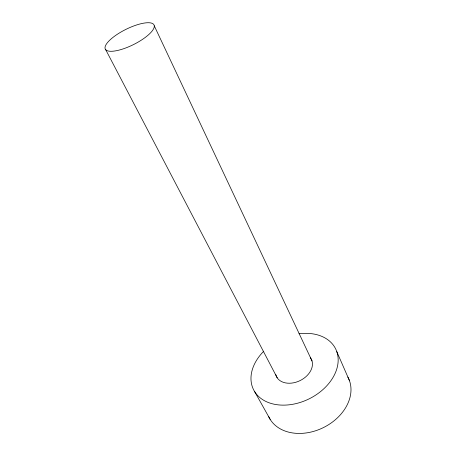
<?xml version="1.0" encoding="UTF-8"?>
<svg xmlns="http://www.w3.org/2000/svg" width="456" height="456" viewBox="0 0 456 456"><rect width="100%" height="100%" fill="white"/><g stroke="black" fill="none" stroke-linecap="round" stroke-linejoin="round"><path stroke-width="0.68" d="M254.647 391.641L270.174 419.389M105.735 49.738L277.237 377.864M154.276 25.838A27.195 8.499 -26.4 0 1 118.241 50.308A27.195 8.499 -26.4 0 1 116.434 34.873A27.195 8.499 -26.4 0 1 154.276 25.838L312.012 360.93M336.79 351.639L349.513 380.788M347.865 377.089A44.266 33.419 -26.4 0 1 323.498 427.551A44.266 33.419 -26.4 0 1 268.59 416.419M299.039 333.775A45.834 33.003 -26.4 0 1 335.81 371.754A45.834 33.003 -26.4 0 1 271.485 403.56A45.834 33.003 -26.4 0 1 263.75 351.223M310.337 357.681A19.46 13.999 -26.4 0 1 300.002 380.64A19.46 13.999 -26.4 0 1 275.755 374.524"/></g></svg>
